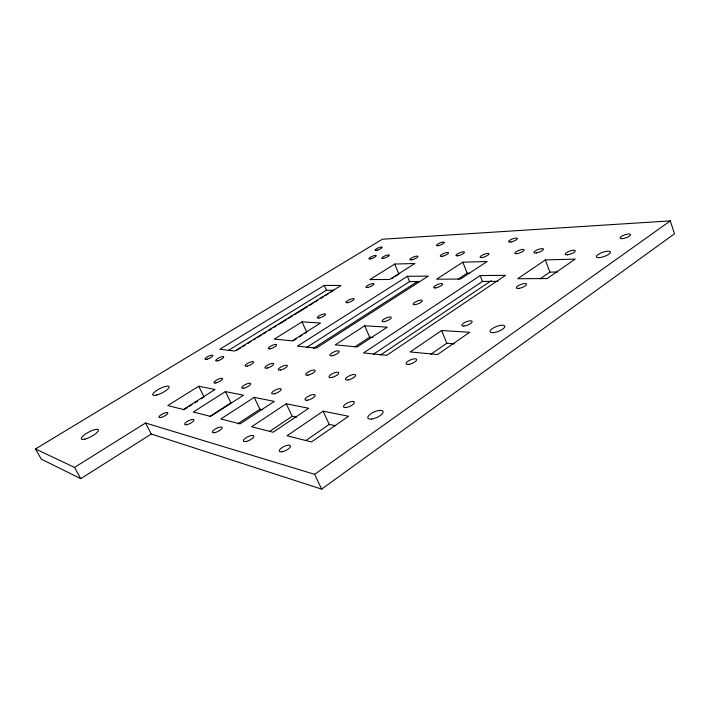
<?xml version="1.0" encoding="UTF-8"?>
<svg xmlns="http://www.w3.org/2000/svg" width="710" height="710" viewBox="0 0 710 710"><rect width="100%" height="100%" fill="white"/><g stroke="black" fill="none" stroke-linecap="round" stroke-linejoin="round"><path stroke-width="1.06" d="M321.657 489.119L674.5 233.803L670.329 220.881L382.388 239.226L35.5 448.951L41.26 459.13L80.763 478.664L151.31 434.023L321.657 489.119L314.645 474.324L145.541 423L74.514 467.411L35.5 448.951M314.645 474.324L670.329 220.881M305.948 440.484L329.245 424.402L335.617 425.796M430.757 354.317L446.812 343.232L454.382 343.826M540.097 278.826L549.842 272.108L557.59 272.001M323.139 411.17L287.026 435.754L311.468 441.948L348.53 416.255L323.139 411.17L329.245 424.402M441.611 330.541L410.158 351.947L437.555 354.53L469.647 332.28L441.611 330.541L446.812 343.232M545.369 259.913L517.732 278.728L547.144 278.551L575.207 259.097L545.369 259.913L549.842 272.108M269.507 431.502L292.156 416.282L296.461 417.223M380.409 355.071L491.267 280.707M373.513 354.166L482.463 281.426L497.923 281.382M286.254 403.777L251.562 426.772L273.155 432.239L308.726 408.286L286.254 403.777L292.156 416.282M480.191 275.578L363.511 352.941L386.746 355.32L505.555 275.32L480.191 275.578L482.463 281.426M237.832 423.728L259.922 409.226L262.052 409.688M355.027 346.799L369.679 337.188L372.91 337.436M458.163 279.11L467.153 273.199L469.372 273.173M254.207 397.36L220.828 418.989L240.104 423.87L274.308 401.39L254.207 397.36L259.922 409.226M364.709 325.757L335.218 344.865L357.148 346.942L387.252 327.159L364.709 325.757L369.679 337.188M462.822 262.185L436.57 279.199L460.435 279.057L487.122 261.52L462.822 262.185L467.153 273.199M209.965 416.371L230.945 402.881L225.407 391.592L193.262 412.013L210.568 416.388L243.494 395.213L225.407 391.592M313.465 348.326L417.933 281.249M306.445 347.545L409.581 281.621L419.477 281.595M407.38 276.314L297.401 346.169L316.261 348.104L428.245 276.101L407.38 276.314L409.581 281.621M183.588 409.936L187.316 407.584M189.179 406.404L191.975 404.647M194.771 402.881L197.566 401.114M201.303 398.763L203.166 397.582M292.981 340.933L296.656 338.617M299.407 336.877L302.158 335.147M304.909 333.407L306.747 332.253L302.025 321.861L274.335 339.123L292.289 340.818L320.529 323.014L302.025 321.861M391.583 278.737L393.42 277.583M395.248 276.421L398.922 274.113L394.742 264.058L369.839 279.589L389.586 279.474L414.915 263.508L394.742 264.058M198.729 386.249L167.773 405.552L183.349 409.501L215.041 389.515L198.729 386.249L204.098 396.996M236.883 350.234L240.646 347.918M242.527 346.755L245.349 345.016M248.18 343.267L251.003 341.528M253.825 339.788L255.706 338.626M257.588 337.463L261.351 335.147M263.233 333.984L266.055 332.245M268.877 330.496L271.699 328.757M273.581 327.594L276.412 325.855M279.234 324.115L286.76 319.473M288.642 318.311L292.405 315.986M294.286 314.823L307.465 306.702M309.347 305.54L313.11 303.214M314.991 302.052L317.814 300.312M320.636 298.573L323.458 296.833M325.34 295.671L328.162 293.931M330.993 292.183L332.875 291.029M228.806 350.19L326.405 290.248L333.753 290.328M324.275 285.42L219.807 349.222L234.682 351.059L341.048 285.473L324.275 285.42L326.405 290.248M74.514 467.411L80.763 478.664M145.541 423L151.31 434.023M332.617 355.666A5.103 1.553 -24.1 0 0 339.247 351.326A5.103 1.553 -24.1 0 0 331.836 353.074A5.103 1.553 -24.1 0 0 332.617 355.666M384.749 321.506A4.961 1.455 -23.1 0 0 391.299 317.441A4.961 1.455 -23.1 0 0 384.101 319.038A4.961 1.455 -23.1 0 0 384.749 321.506M599.222 257.641A7.49 2.236 -19.2 0 0 610.502 252.458A7.49 2.236 -19.2 0 0 600.562 253.159A7.49 2.236 -19.2 0 0 599.222 257.641M567.397 254.792A5.334 1.544 -19.8 0 0 575.269 250.994A5.334 1.544 -19.8 0 0 568.044 251.757A5.334 1.544 -19.8 0 0 567.397 254.792M518.983 288.384A5.44 1.668 -20.6 0 0 526.607 284.257A5.44 1.668 -20.6 0 0 518.859 285.358A5.44 1.668 -20.6 0 0 518.983 288.384M493.716 332.608A7.819 2.627 -21 0 0 504.801 326.511A7.819 2.627 -21 0 0 493.805 327.736A7.819 2.627 -21 0 0 493.716 332.608M622.59 238.613A5.538 1.597 -18.9 0 0 630.604 234.735A5.538 1.597 -18.9 0 0 622.83 235.631A5.538 1.597 -18.9 0 0 622.59 238.613M463.932 326.05A5.565 1.802 -21.6 0 0 472.177 321.808A5.565 1.802 -21.6 0 0 464.855 322.42A5.565 1.802 -21.6 0 0 463.932 326.05M85.005 439.099A9.656 2.547 -28 0 0 98.477 430.438A9.656 2.547 -28 0 0 86.203 433.579A9.656 2.547 -28 0 0 85.005 439.099M217.855 360.778A4.473 1.171 -25.7 0 0 223.774 356.952A4.473 1.171 -25.7 0 0 217.526 358.683A4.473 1.171 -25.7 0 0 217.855 360.778M207.284 359.145A4.384 1.127 -25.8 0 0 212.876 355.399A4.384 1.127 -25.8 0 0 206.592 357.308A4.384 1.127 -25.8 0 0 207.284 359.145M156.724 395.017A9.177 2.414 -26.7 0 0 169.193 386.994A9.177 2.414 -26.7 0 0 156.866 390.322A9.177 2.414 -26.7 0 0 156.724 395.017M377.028 250.248A3.914 0.905 -23.1 0 0 382.22 247.222A3.914 0.905 -23.1 0 0 376.575 248.74A3.914 0.905 -23.1 0 0 377.028 250.248M370.744 258.822A3.994 0.941 -23.2 0 0 376.273 255.715A3.994 0.941 -23.2 0 0 370.735 257.055A3.994 0.941 -23.2 0 0 370.744 258.822M383.48 258.396A4.074 0.976 -23 0 0 389.293 255.263A4.074 0.976 -23 0 0 383.808 256.434A4.074 0.976 -23 0 0 383.48 258.396M438.203 245.669A4.269 1.056 -22.2 0 0 444.362 242.465A4.269 1.056 -22.2 0 0 438.638 243.548A4.269 1.056 -22.2 0 0 438.203 245.669M367.94 287.426A4.375 1.136 -23.3 0 0 374.01 283.956A4.375 1.136 -23.3 0 0 367.949 285.296A4.375 1.136 -23.3 0 0 367.94 287.426M411.853 259.789A4.287 1.074 -22.6 0 0 417.897 256.496A4.287 1.074 -22.6 0 0 412.013 257.721A4.287 1.074 -22.6 0 0 411.853 259.789M442.339 256.274A4.446 1.145 -22.1 0 0 448.525 252.875A4.446 1.145 -22.1 0 0 442.294 254.162A4.446 1.145 -22.1 0 0 442.339 256.274M457.693 255.786A4.544 1.189 -21.8 0 0 464.429 252.414A4.544 1.189 -21.8 0 0 458.5 253.292A4.544 1.189 -21.8 0 0 457.693 255.786M511.014 241.959A4.73 1.251 -21 0 0 517.386 238.418A4.73 1.251 -21 0 0 510.472 239.847A4.73 1.251 -21 0 0 511.014 241.959M482.454 257.473A4.739 1.278 -21.4 0 0 488.933 253.869A4.739 1.278 -21.4 0 0 482.117 255.227A4.739 1.278 -21.4 0 0 482.454 257.473M435.425 287.932A4.837 1.367 -22.2 0 0 442.641 284.293A4.837 1.367 -22.2 0 0 436.437 285.047A4.837 1.367 -22.2 0 0 435.425 287.932M516.995 253.648A4.934 1.367 -20.8 0 0 524.175 250.018A4.934 1.367 -20.8 0 0 517.439 250.985A4.934 1.367 -20.8 0 0 516.995 253.648M536.423 252.92A5.068 1.42 -20.5 0 0 543.461 249.148A5.068 1.42 -20.5 0 0 536.183 250.381A5.068 1.42 -20.5 0 0 536.423 252.92M348.184 379.921A5.538 1.828 -24 0 0 355.639 375.173A5.538 1.828 -24 0 0 347.776 376.664A5.538 1.828 -24 0 0 348.184 379.921M331.801 377.436A5.405 1.739 -24.3 0 0 338.821 372.759A5.405 1.739 -24.3 0 0 330.984 374.507A5.405 1.739 -24.3 0 0 331.801 377.436M308.025 375.146A5.218 1.624 -24.7 0 0 315.187 370.682A5.218 1.624 -24.7 0 0 307.971 372.111A5.218 1.624 -24.7 0 0 308.025 375.146M274.477 393.757A5.281 1.651 -25.4 0 0 281.24 389.089A5.281 1.651 -25.4 0 0 273.616 391.006A5.281 1.651 -25.4 0 0 274.477 393.757M307.306 400.245A5.574 1.846 -24.9 0 0 315.222 395.479A5.574 1.846 -24.9 0 0 307.82 396.553A5.574 1.846 -24.9 0 0 307.306 400.245M246.361 441.425A5.795 1.961 -26.4 0 0 253.878 436.091A5.795 1.961 -26.4 0 0 245.669 437.99A5.795 1.961 -26.4 0 0 246.361 441.425M214.731 432.656A5.485 1.748 -26.7 0 0 222.265 427.722A5.485 1.748 -26.7 0 0 214.917 429.239A5.485 1.748 -26.7 0 0 214.731 432.656M280.707 370.008A4.979 1.473 -25.1 0 0 287.364 365.73A4.979 1.473 -25.1 0 0 280.361 367.372A4.979 1.473 -25.1 0 0 280.707 370.008M267.492 367.984A4.872 1.402 -25.2 0 0 273.758 363.777A4.872 1.402 -25.2 0 0 266.747 365.641A4.872 1.402 -25.2 0 0 267.492 367.984M247.488 366.04A4.721 1.313 -25.5 0 0 253.639 361.976A4.721 1.313 -25.5 0 0 246.929 363.786A4.721 1.313 -25.5 0 0 247.488 366.04M215.769 382.965A4.775 1.331 -26 0 0 222.567 378.883A4.775 1.331 -26 0 0 216.417 380.143A4.775 1.331 -26 0 0 215.769 382.965M243.708 388.21A5.014 1.482 -25.8 0 0 250.772 383.897A5.014 1.482 -25.8 0 0 244.169 385.202A5.014 1.482 -25.8 0 0 243.708 388.21M187.262 424.624A5.21 1.562 -26.9 0 0 193.963 419.894A5.21 1.562 -26.9 0 0 186.606 421.935A5.21 1.562 -26.9 0 0 187.262 424.624M161.152 417.418A4.961 1.402 -27.1 0 0 167.879 412.989A4.961 1.402 -27.1 0 0 161.232 414.684A4.961 1.402 -27.1 0 0 161.152 417.418M318.95 318.053A4.491 1.198 -24.1 0 0 325.508 314.468A4.491 1.198 -24.1 0 0 319.766 315.471A4.491 1.198 -24.1 0 0 318.95 318.053M347.909 302.62A4.455 1.18 -23.6 0 0 354.148 299.052A4.455 1.18 -23.6 0 0 348.051 300.348A4.455 1.18 -23.6 0 0 347.909 302.62M270.013 348.841A4.615 1.269 -25 0 0 276.669 345.024A4.615 1.269 -25 0 0 270.723 346.152A4.615 1.269 -25 0 0 270.013 348.841M415.598 304.572A4.934 1.429 -22.5 0 0 422.29 300.623A4.934 1.429 -22.5 0 0 415.226 302.052A4.934 1.429 -22.5 0 0 415.598 304.572M408.898 364.363A5.716 1.935 -22.8 0 0 416.699 359.597A5.716 1.935 -22.8 0 0 408.525 360.911A5.716 1.935 -22.8 0 0 408.898 364.363M371.649 419.042A8.307 3.08 -23.9 0 0 383.134 411.853A8.307 3.08 -23.9 0 0 371.534 413.327A8.307 3.08 -23.9 0 0 371.649 419.042M282.003 451.773A6.15 2.228 -26 0 0 290.514 446.226A6.15 2.228 -26 0 0 282.181 447.469A6.15 2.228 -26 0 0 282.003 451.773M346.107 407.531A5.92 2.086 -24.3 0 0 354.388 402.455A5.92 2.086 -24.3 0 0 346.294 403.546A5.92 2.086 -24.3 0 0 346.107 407.531"/></g></svg>
